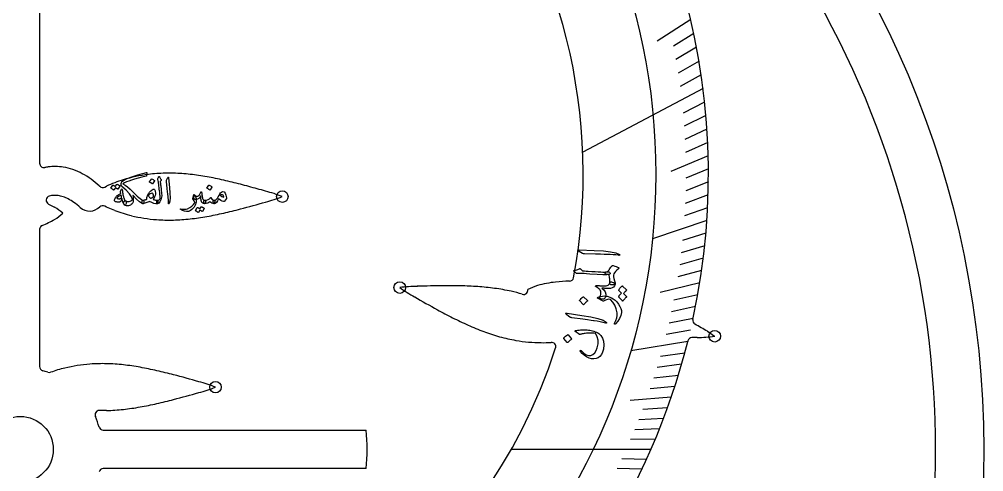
# Model space of a CAD drawing. Header units: millimetres. Extents: x -56 to 56, y -56 to 56.
# Drawn here: x -0.1 to 55.8, y -1.3 to 24.9 of the extents above; entities that cross this region are included whole.
import ezdxf

# ---------------------------------------------------------------- set-up
doc = ezdxf.new("R2010")
doc.units = ezdxf.units.MM
for name, color, linetype in [('CUT_INNER', 6, 'Continuous'), ('CUT_OUTER', 1, 'Continuous'), ('ENGRAVE', 7, 'Continuous'), ('ENGRAVE_FINE', 8, 'Continuous'), ('TEXT', 5, 'Continuous')]:
    doc.layers.add(name, color=color, linetype=linetype)

msp = doc.modelspace()

# ---------------------------------------------------------------- linework, layer by layer
at = {"layer": 'CUT_INNER'}
for points in [[(1.116, 25.979), (1.116, 16.587)], [(4.563, 15.287), (4.601, 15.251)], [(4.886, 15.21), (4.981, 15.258)], [(1.636, 14.224), (1.977, 14.05), (1.982, 14.048)], [(3.472, 14.018), (3.468, 14.022)], [(5.467, 13.85), (4.99, 14.047), (4.981, 14.051), (4.887, 14.099)], [(1.116, 12.759), (1.116, 4.802)], [(39.792, 6.845), (40.212, 6.564), (40.217, 6.56)], [(38.668, 6.29), (38.661, 6.262)], [(39.199, 6.489), (38.903, 6.48)], [(4.995, 2.253), (4.574, 2.252)], [(4.802, 1.116), (20.029, 1.116), (20.034, 1.116)], [(20.034, -1.116), (20.029, -1.116), (4.802, -1.116)]]:
    msp.add_lwpolyline(points, dxfattribs=at)
msp.add_circle((0, 0), 1.91, dxfattribs=at)
for centre, radius, start, end in [((0, 15.945), 32.601, 349.4075, 87.5813), ((0, 0), 53.01, 291.484, 58.1667), ((0.001, 15.946), 39.854, 347.8109, 46.056), ((1.366, 16.587), 0.25, 180, 280.8107), ((1.876, 14.239), 2.153, 96.9915, 102.4241), ((2.008, 13.343), 3.059, 81.0359, 97.3988), ((1.974, 13.135), 3.269, 70.8106, 81.0135), ((1.821, 12.701), 3.73, 61.7159, 70.7825), ((1.459, 12.03), 4.492, 53.9519, 61.707), ((0.846, 11.182), 5.538, 47.841, 53.986), ((8.524, 7.231), 8.779, 97.2535, 106.9803), ((8.594, 6.667), 9.347, 91.2768, 97.2431), ((8.617, 5.459), 10.555, 85.9879, 91.2565), ((8.452, 3.144), 12.876, 81.6329, 85.9749), ((7.829, -1.082), 17.148, 78.3379, 81.6289), ((6.137, -9.289), 25.527, 76.1096, 78.3418), ((4.773, 15.433), 0.25, 226.5153, 296.9117), ((8.31, 7.916), 8.061, 106.9515, 114.3889), ((1.651, -27.473), 44.256, 74.8283, 76.1236), ((-5.554, -54.285), 72.019, 74.07588, 74.8785), ((1.749, 14.447), 0.25, 106.5018, 243.0883), ((2.008, 13.346), 1.381, 82.2434, 103.8406), ((1.982, 13.165), 1.564, 71.7278, 82.1802), ((1.843, 12.749), 2.002, 62.3247, 71.6824), ((12.058, 22.557), 8.495, 284.6346, 291.5224), ((12.061, 6.76), 8.486, 68.4758, 75.3619), ((-2.012, 8.147), 7.126, 51.0604, 55.9125), ((1.495, 12.086), 2.751, 54.3347, 62.3286), ((0.721, 11.014), 4.073, 47.6001, 54.2788), ((4.015, 14.655), 0.837, 229.5564, 314.4217), ((4.774, 13.876), 0.25, 63.0883, 133.7028), ((-3.418, 75.905), 64.04, 284.62257, 285.97285), ((-1.398, 18.403), 6.096, 303.6772, 309.3499), ((8.454, 21.817), 8.508, 249.4473, 256.2915), ((8.544, 22.184), 8.887, 256.2928, 265.8059), ((8.225, 27.94), 14.665, 276.3045, 280.1384), ((7.188, 33.742), 20.559, 280.1383, 282.9003), ((4.441, 45.758), 32.885, 282.8921, 284.6339), ((1.366, 12.759), 0.25, 112.4788, 180), ((-0.599, 17.815), 5.175, 291.1811, 299.922), ((8.617, 23.13), 9.835, 265.781, 271.4404), ((8.571, 24.822), 11.528, 271.4577, 276.296), ((31.997, 3.759), 6.097, 109.6154, 115.2881), ((31.754, 2.82), 6.921, 96.2179, 105.1054), ((31.818, 2.932), 6.817, 90.1045, 96.8563), ((31.8, 9.999), 0.25, 271.3158, 349.2773), ((23.08, 0.947), 8.506, 90.5744, 97.4534), ((26.915, 16.283), 8.487, 234.4134, 241.2992), ((25.129, -54.551), 64.04, 90.56007, 91.91035), ((24.831, -23.398), 32.885, 88.8296, 90.5714), ((25.086, -11.075), 20.559, 86.0758, 88.8378), ((25.49, -5.194), 14.665, 82.242, 86.0759), ((25.911, -2.086), 11.528, 77.3952, 82.2335), ((26.993, 2.431), 6.884, 72.4135, 77.9766), ((29.145, 9.233), 0.25, 253.1552, 8.9263), ((56.746, 67.569), 67.814, 240.00091, 241.27594), ((39.963, 36.975), 32.92, 241.3019, 243.0401), ((34.373, 25.979), 20.584, 243.0319, 245.7874), ((39.201, 7.478), 0.25, 167.8727, 240.2146), ((31.952, 20.596), 14.683, 245.7873, 249.612), ((30.856, 17.651), 11.54, 249.6204, 254.4486), ((20.553, -25.422), 37.567, 59.1939, 60.4569), ((0, 15.945), 39.854, 271.9515, 345.9388), ((30.398, 16.017), 9.843, 254.4658, 260.1165), ((30.244, 15.142), 8.955, 260.126, 269.5625), ((30.314, 11.226), 5.04, 268.4315, 274.9542), ((30.77, 5.956), 0.25, 341.8945, 94.7344), ((38.91, 6.23), 0.25, 91.6604, 166.1133), ((39.113, 14.995), 8.506, 270.5744, 277.4534), ((0, 15.945), 32.6, 272.4186, 342.0132), ((1.366, 4.802), 0.25, 180, 253.8281), ((0.139, 0.425), 4.296, 70.2337, 74.3717), ((4.243, -2.309), 7.219, 103.3579, 110.1704), ((4.685, -3.988), 8.955, 94.1885, 103.625), ((4.748, -4.873), 9.843, 88.5283, 94.179), ((4.701, -6.57), 11.54, 83.6829, 88.5111), ((4.353, -9.694), 14.683, 79.8498, 83.6745), ((3.313, -15.503), 20.584, 77.0944, 79.8499), ((0.562, -27.528), 32.92, 75.3644, 77.1026), ((1.673, 4.704), 0.25, 251.0156, 288.7969), ((-8.284, -61.282), 67.814, 74.06341, 75.33844), ((8.191, -4.285), 8.486, 68.4758, 75.3619), ((8.188, 11.512), 8.495, 284.6346, 291.5224), ((0.571, 34.712), 32.885, 282.8921, 284.6339), ((-7.288, 64.86), 64.04, 284.62257, 285.97285), ((4.574, 2.002), 0.25, 90.0443, 203.2031), ((4.702, 13.777), 11.528, 271.4577, 276.296), ((4.355, 16.895), 14.665, 276.3045, 280.1384), ((3.318, 22.697), 20.559, 280.1383, 282.9003), ((0.09, 0.033), 4.647, 15.7749, 23.7403), ((4.802, 1.366), 0.25, 196.1719, 270), ((8.7, 0), 11.389, 354.3779, 5.6221), ((4.802, -1.366), 0.25, 90, 163.8281)]:
    msp.add_arc(centre, radius, start, end, dxfattribs=at)
at = {"layer": 'CUT_OUTER'}
msp.add_circle((0, 0), 55.8, dxfattribs=at)
at = {"layer": 'ENGRAVE'}
for points in [[(39.543, 20.923), (32.575, 17.236)], [(39.764, 13.264), (36.619, 12.215)], [(38.657, 6.247), (35.358, 5.714)], [(36.526, 0), (28.435, 0)]]:
    msp.add_lwpolyline(points, dxfattribs=at)
for centre, radius in [((0, 15.945), 36.808), ((15.175, 14.655), 0.335), ((21.976, 9.382), 0.335), ((40.218, 6.56), 0.335), ((11.306, 3.609), 0.335)]:
    msp.add_circle(centre, radius, dxfattribs=at)
at = {"layer": 'ENGRAVE_FINE'}
for points in [[(38.831, 24.919), (36.879, 23.666)], [(39.009, 24.114), (37.825, 23.382)], [(39.168, 23.312), (37.971, 22.599)], [(39.31, 22.512), (38.099, 21.819)], [(39.435, 21.716), (38.211, 21.042)], [(39.634, 20.135), (38.385, 19.5)], [(39.709, 19.35), (38.448, 18.736)], [(39.768, 18.57), (38.495, 17.976)], [(39.812, 17.796), (38.528, 17.222)], [(39.84, 17.026), (37.678, 16.102)], [(39.853, 16.262), (38.548, 15.729)], [(39.852, 15.504), (38.537, 14.992)], [(39.837, 14.751), (38.512, 14.26)], [(39.807, 14.004), (38.474, 13.535)], [(39.708, 12.531), (38.357, 12.104)], [(39.639, 11.804), (38.28, 11.399)], [(39.557, 11.084), (38.191, 10.701)], [(39.463, 10.371), (38.089, 10.01)], [(39.357, 9.665), (37.051, 9.099)], [(39.239, 8.966), (37.852, 8.649)], [(39.11, 8.275), (37.717, 7.98)], [(38.969, 7.591), (37.572, 7.319)], [(38.818, 6.915), (37.416, 6.665)], [(38.485, 5.586), (37.073, 5.381)], [(38.303, 4.934), (36.888, 4.751)], [(38.112, 4.289), (36.694, 4.129)], [(37.911, 3.652), (36.49, 3.515)], [(37.702, 3.023), (35.323, 2.832)], [(37.483, 2.402), (36.057, 2.311)], [(37.256, 1.789), (35.829, 1.721)], [(37.021, 1.185), (35.592, 1.139)], [(36.777, 0.588), (35.348, 0.566)], [(36.267, -0.58), (34.838, -0.557)], [(36.001, -1.152), (34.573, -1.107)]]:
    msp.add_lwpolyline(points, dxfattribs=at)
at = {"layer": 'TEXT'}
for points in [[(7.306, 16.053), (7.312, 16.052), (7.317, 16.051), (7.322, 16.049), (7.325, 16.046), (7.33, 16.041), (7.333, 16.033), (7.333, 16.024), (7.332, 16.013), (7.308, 15.86), (7.306, 15.852), (7.302, 15.847), (7.296, 15.842), (7.288, 15.839), (7.042, 15.78), (6.818, 15.722), (6.617, 15.666), (6.437, 15.611), (6.28, 15.557), (6.145, 15.504), (6.033, 15.453), (5.943, 15.404), (6.068, 15.327), (6.21, 15.219), (6.368, 15.079), (6.543, 14.908), (6.615, 14.837), (6.693, 14.763), (6.776, 14.687), (6.863, 14.608), (6.945, 14.537), (7.011, 14.486), (7.061, 14.454), (7.094, 14.441), (7.129, 14.426), (7.145, 14.395), (7.144, 14.346), (7.125, 14.281), (7.118, 14.264), (7.11, 14.251), (7.102, 14.244), (7.094, 14.241), (7.012, 14.271), (6.893, 14.36), (6.735, 14.509), (6.541, 14.717), (6.529, 14.723), (6.521, 14.725), (6.517, 14.722), (6.516, 14.715), (6.531, 14.61), (6.54, 14.52), (6.542, 14.444), (6.538, 14.381), (6.527, 14.341), (6.511, 14.304), (6.492, 14.271), (6.47, 14.241), (6.423, 14.195), (6.373, 14.159), (6.32, 14.134), (6.263, 14.119), (6.199, 14.113), (6.142, 14.118), (6.093, 14.135), (6.052, 14.163), (6.008, 14.209), (5.983, 14.254), (5.976, 14.297), (5.987, 14.339), (6.013, 14.383), (6.041, 14.409), (6.069, 14.416), (6.098, 14.406), (6.143, 14.383), (6.191, 14.37), (6.243, 14.366), (6.298, 14.372), (6.354, 14.388), (6.404, 14.412), (6.448, 14.446), (6.487, 14.488), (6.439, 14.641), (6.32, 14.82), (6.13, 15.023), (5.869, 15.25), (5.85, 15.271), (5.838, 15.296), (5.833, 15.326), (5.836, 15.359), (5.848, 15.425), (5.861, 15.475), (5.873, 15.509), (5.885, 15.528), (6.089, 15.66), (6.393, 15.791), (6.796, 15.921), (7.299, 16.051), (7.3, 16.051), (7.301, 16.051), (7.301, 16.051), (7.302, 16.052), (7.303, 16.052), (7.303, 16.053), (7.304, 16.053), (7.306, 16.053)], [(7.588, 15.675), (7.591, 15.678), (7.594, 15.679), (7.599, 15.68), (7.606, 15.679), (7.649, 15.662), (7.689, 15.64), (7.728, 15.615), (7.763, 15.586), (7.767, 15.582), (7.768, 15.577), (7.768, 15.573), (7.766, 15.568), (7.661, 15.399), (7.657, 15.395), (7.652, 15.394), (7.646, 15.396), (7.639, 15.402), (7.633, 15.406), (7.623, 15.413), (7.609, 15.422), (7.592, 15.433), (7.571, 15.446), (7.546, 15.462), (7.517, 15.479), (7.483, 15.499), (7.479, 15.503), (7.477, 15.506), (7.477, 15.509), (7.479, 15.513)], [(7.972, 15.708), (7.987, 15.745), (7.999, 15.773), (8.007, 15.795), (8.012, 15.808), (8.016, 15.817), (8.021, 15.823), (8.027, 15.827), (8.035, 15.828), (8.043, 15.827), (8.05, 15.823), (8.055, 15.816), (8.059, 15.806), (8.078, 15.758), (8.1, 15.716), (8.125, 15.677), (8.155, 15.644), (8.163, 15.633), (8.165, 15.621), (8.162, 15.608), (8.152, 15.593), (8.104, 15.524), (8.107, 15.493), (8.11, 15.463), (8.114, 15.433), (8.117, 15.404), (8.12, 15.375), (8.123, 15.347), (8.127, 15.32), (8.13, 15.293), (8.161, 15.043), (8.18, 14.848), (8.187, 14.707), (8.181, 14.621), (8.139, 14.465), (8.085, 14.35), (8.017, 14.275), (7.937, 14.241), (7.935, 14.241), (7.932, 14.241), (7.93, 14.241), (7.928, 14.241), (7.915, 14.254), (7.906, 14.282), (7.902, 14.327), (7.903, 14.388), (7.905, 14.41), (7.912, 14.427), (7.922, 14.437), (7.937, 14.441), (7.993, 14.453), (8.04, 14.473), (8.078, 14.502), (8.106, 14.541), (8.104, 14.588), (8.101, 14.641), (8.095, 14.7), (8.089, 14.766), (8.081, 14.838), (8.072, 14.915), (8.062, 14.999), (8.05, 15.088), (8.04, 15.176), (8.03, 15.255), (8.021, 15.325), (8.012, 15.386), (8.005, 15.438), (8, 15.482), (7.995, 15.516), (7.992, 15.542), (7.97, 15.668), (7.969, 15.681), (7.97, 15.692), (7.971, 15.701), (7.972, 15.708)], [(8.524, 15.73), (8.545, 15.772), (8.562, 15.786), (8.575, 15.774), (8.584, 15.735), (8.635, 15.19), (8.665, 14.856), (8.672, 14.589), (8.655, 14.389), (8.615, 14.257), (8.607, 14.246), (8.601, 14.24), (8.595, 14.239), (8.59, 14.243), (8.586, 14.25), (8.584, 14.258), (8.582, 14.269), (8.582, 14.281), (8.582, 14.377), (8.577, 14.48), (8.568, 14.588), (8.555, 14.701), (8.552, 14.731), (8.543, 14.811), (8.528, 14.942), (8.508, 15.124), (8.459, 15.526), (8.458, 15.547), (8.459, 15.567), (8.463, 15.585), (8.468, 15.602)], [(5.58, 15.364), (5.583, 15.367), (5.587, 15.368), (5.592, 15.369), (5.598, 15.368), (5.62, 15.36), (5.641, 15.351), (5.662, 15.341), (5.682, 15.33), (5.701, 15.319), (5.72, 15.306), (5.738, 15.292), (5.756, 15.277), (5.76, 15.273), (5.761, 15.268), (5.761, 15.262), (5.758, 15.257), (5.652, 15.088), (5.649, 15.086), (5.644, 15.086), (5.639, 15.088), (5.631, 15.092), (5.627, 15.097), (5.619, 15.102), (5.608, 15.109), (5.594, 15.118), (5.577, 15.129), (5.556, 15.141), (5.532, 15.155), (5.505, 15.17), (5.42, 15.039), (5.417, 15.035), (5.412, 15.034), (5.405, 15.036), (5.398, 15.041), (5.392, 15.046), (5.382, 15.053), (5.369, 15.061), (5.351, 15.072), (5.33, 15.086), (5.305, 15.101), (5.276, 15.119), (5.242, 15.139), (5.239, 15.143), (5.237, 15.146), (5.238, 15.149), (5.24, 15.153), (5.349, 15.315), (5.352, 15.318), (5.356, 15.319), (5.361, 15.32), (5.367, 15.319), (5.386, 15.313), (5.404, 15.306), (5.421, 15.298), (5.438, 15.289), (5.455, 15.28), (5.47, 15.269), (5.486, 15.258), (5.5, 15.246)], [(6.101, 14.403), (6.12, 14.381), (6.131, 14.351), (6.133, 14.311), (6.125, 14.263), (6.109, 14.21), (6.092, 14.175), (6.073, 14.16), (6.054, 14.163), (5.999, 14.216), (5.952, 14.297), (5.913, 14.406), (5.883, 14.543), (5.858, 14.463), (5.832, 14.403), (5.804, 14.365), (5.774, 14.348), (5.758, 14.345), (5.74, 14.343), (5.721, 14.342), (5.702, 14.341), (5.681, 14.341), (5.659, 14.342), (5.636, 14.342), (5.612, 14.343), (5.569, 14.347), (5.536, 14.353), (5.511, 14.36), (5.496, 14.368), (5.474, 14.392), (5.462, 14.416), (5.457, 14.44), (5.46, 14.463), (5.492, 14.541), (5.519, 14.602), (5.543, 14.646), (5.563, 14.672), (5.589, 14.697), (5.617, 14.721), (5.646, 14.744), (5.677, 14.766), (5.71, 14.787), (5.745, 14.806), (5.782, 14.825), (5.821, 14.844), (5.809, 14.93), (5.807, 14.948), (5.807, 14.964), (5.809, 14.978), (5.814, 14.99), (5.861, 15.09), (5.87, 15.103), (5.879, 15.102), (5.888, 15.088), (5.896, 15.061), (5.909, 14.976), (5.922, 14.898), (5.934, 14.827), (5.945, 14.762), (5.956, 14.706), (5.967, 14.656), (5.978, 14.614), (5.989, 14.579), (6.013, 14.521), (6.04, 14.473), (6.069, 14.434), (6.101, 14.403)], [(7.726, 15.084), (7.729, 15.084), (7.732, 15.083), (7.734, 15.083), (7.737, 15.082), (7.739, 15.082), (7.741, 15.081), (7.743, 15.08), (7.746, 15.079), (7.77, 15.059), (7.79, 15.032), (7.804, 14.998), (7.814, 14.957), (7.823, 14.874), (7.819, 14.793), (7.804, 14.715), (7.777, 14.639), (7.769, 14.621), (7.76, 14.604), (7.751, 14.586), (7.741, 14.568), (7.731, 14.55), (7.72, 14.532), (7.709, 14.515), (7.697, 14.497), (7.731, 14.485), (7.763, 14.475), (7.795, 14.466), (7.826, 14.458), (7.855, 14.451), (7.883, 14.447), (7.911, 14.443), (7.937, 14.441), (7.947, 14.438), (7.955, 14.427), (7.96, 14.41), (7.963, 14.386), (7.967, 14.324), (7.963, 14.28), (7.954, 14.252), (7.937, 14.241), (7.841, 14.242), (7.733, 14.263), (7.612, 14.306), (7.479, 14.37), (7.434, 14.349), (7.384, 14.328), (7.328, 14.307), (7.268, 14.286), (7.207, 14.266), (7.158, 14.252), (7.121, 14.244), (7.096, 14.241), (7.084, 14.244), (7.073, 14.253), (7.064, 14.269), (7.056, 14.29), (7.054, 14.302), (7.052, 14.315), (7.051, 14.327), (7.051, 14.339), (7.052, 14.351), (7.053, 14.363), (7.054, 14.376), (7.056, 14.388), (7.063, 14.41), (7.072, 14.427), (7.083, 14.437), (7.096, 14.441), (7.128, 14.447), (7.159, 14.453), (7.189, 14.46), (7.219, 14.467), (7.247, 14.474), (7.276, 14.482), (7.304, 14.49), (7.332, 14.499), (7.328, 14.549), (7.331, 14.601), (7.341, 14.655), (7.359, 14.71), (7.378, 14.755), (7.401, 14.799), (7.426, 14.841), (7.455, 14.881), (7.488, 14.921), (7.524, 14.959), (7.564, 14.995), (7.608, 15.03), (7.642, 15.054), (7.673, 15.07), (7.701, 15.08), (7.726, 15.084)], [(10.913, 15.315), (10.916, 15.318), (10.92, 15.319), (10.925, 15.32), (10.931, 15.319), (10.974, 15.302), (11.015, 15.28), (11.053, 15.255), (11.089, 15.226), (11.092, 15.222), (11.094, 15.217), (11.094, 15.213), (11.091, 15.208), (10.987, 15.039), (10.983, 15.035), (10.978, 15.034), (10.972, 15.036), (10.964, 15.041), (10.958, 15.046), (10.948, 15.053), (10.935, 15.061), (10.918, 15.072), (10.897, 15.086), (10.872, 15.101), (10.842, 15.119), (10.809, 15.139), (10.805, 15.143), (10.802, 15.146), (10.802, 15.149), (10.805, 15.153)], [(5.845, 14.73), (5.755, 14.698), (5.682, 14.66), (5.627, 14.616), (5.589, 14.566), (5.606, 14.555), (5.628, 14.546), (5.654, 14.539), (5.685, 14.535), (5.703, 14.534), (5.721, 14.534), (5.739, 14.534), (5.757, 14.536), (5.776, 14.538), (5.794, 14.541), (5.813, 14.546), (5.832, 14.552), (5.853, 14.566), (5.865, 14.591), (5.867, 14.627), (5.858, 14.672), (5.852, 14.694), (5.848, 14.71), (5.846, 14.722), (5.845, 14.73)], [(7.626, 14.848), (7.574, 14.845), (7.524, 14.825), (7.477, 14.788), (7.432, 14.735), (7.425, 14.717), (7.426, 14.695), (7.437, 14.668), (7.457, 14.637), (7.483, 14.608), (7.511, 14.587), (7.54, 14.574), (7.57, 14.57), (7.603, 14.576), (7.639, 14.592), (7.677, 14.619), (7.717, 14.657), (7.713, 14.731), (7.697, 14.788), (7.668, 14.827), (7.626, 14.848)], [(9.291, 13.912), (9.284, 13.917), (9.278, 13.922), (9.275, 13.927), (9.273, 13.932), (9.272, 13.937), (9.273, 13.941), (9.276, 13.945), (9.28, 13.95), (9.283, 13.953), (9.288, 13.954), (9.294, 13.954), (9.302, 13.952), (9.405, 13.929), (9.503, 13.922), (9.596, 13.93), (9.682, 13.954), (9.815, 14.018), (9.929, 14.097), (10.023, 14.191), (10.098, 14.299), (10.099, 14.301), (10.1, 14.303), (10.1, 14.304), (10.101, 14.306), (10.101, 14.307), (10.102, 14.308), (10.102, 14.309), (10.102, 14.31), (10.095, 14.355), (10.074, 14.407), (10.038, 14.466), (9.989, 14.532), (9.987, 14.537), (9.986, 14.54), (9.986, 14.543), (9.986, 14.546), (10.051, 14.772), (10.058, 14.781), (10.07, 14.775), (10.088, 14.755), (10.111, 14.721), (10.139, 14.67), (10.162, 14.613), (10.178, 14.551), (10.189, 14.483), (10.191, 14.445), (10.188, 14.398), (10.181, 14.341), (10.169, 14.274), (10.147, 14.203), (10.111, 14.129), (10.062, 14.052), (9.998, 13.972), (9.928, 13.901), (9.861, 13.849), (9.796, 13.815), (9.733, 13.799), (9.621, 13.797), (9.51, 13.815), (9.4, 13.853), (9.291, 13.912)], [(10.478, 14.928), (10.488, 14.924), (10.495, 14.917), (10.5, 14.906), (10.502, 14.893), (10.504, 14.883), (10.505, 14.869), (10.507, 14.852), (10.51, 14.831), (10.513, 14.807), (10.516, 14.779), (10.52, 14.747), (10.524, 14.712), (10.533, 14.646), (10.544, 14.59), (10.558, 14.546), (10.573, 14.512), (10.592, 14.486), (10.616, 14.466), (10.645, 14.451), (10.678, 14.441), (10.709, 14.431), (10.728, 14.413), (10.736, 14.389), (10.733, 14.357), (10.72, 14.306), (10.707, 14.27), (10.693, 14.248), (10.68, 14.241), (10.615, 14.249), (10.562, 14.274), (10.52, 14.316), (10.491, 14.374), (10.486, 14.393), (10.48, 14.413), (10.475, 14.434), (10.47, 14.456), (10.465, 14.479), (10.461, 14.504), (10.458, 14.531), (10.455, 14.559), (10.453, 14.586), (10.451, 14.611), (10.449, 14.632), (10.448, 14.65), (10.446, 14.665), (10.445, 14.676), (10.444, 14.684), (10.444, 14.688), (10.444, 14.69), (10.444, 14.691), (10.443, 14.691), (10.442, 14.691), (10.441, 14.69), (10.439, 14.688), (10.438, 14.685), (10.435, 14.681), (10.391, 14.601), (10.329, 14.543), (10.252, 14.507), (10.158, 14.492), (10.118, 14.497), (10.086, 14.513), (10.064, 14.54), (10.051, 14.579), (10.047, 14.614), (10.047, 14.644), (10.053, 14.669), (10.064, 14.688), (10.078, 14.701), (10.091, 14.709), (10.104, 14.709), (10.118, 14.704), (10.129, 14.696), (10.139, 14.69), (10.148, 14.687), (10.155, 14.686), (10.22, 14.684), (10.275, 14.69), (10.321, 14.706), (10.358, 14.73), (10.379, 14.754), (10.402, 14.791), (10.425, 14.843), (10.449, 14.908), (10.453, 14.918), (10.459, 14.925), (10.467, 14.928), (10.478, 14.928)], [(11.22, 14.441), (11.238, 14.435), (11.251, 14.43), (11.259, 14.423), (11.262, 14.417), (11.264, 14.407), (11.265, 14.395), (11.264, 14.38), (11.262, 14.363), (11.254, 14.31), (11.244, 14.272), (11.233, 14.249), (11.22, 14.241), (11.16, 14.25), (11.1, 14.275), (11.04, 14.317), (10.98, 14.377), (10.923, 14.322), (10.853, 14.282), (10.772, 14.255), (10.678, 14.241), (10.668, 14.243), (10.659, 14.249), (10.653, 14.26), (10.649, 14.274), (10.631, 14.368), (10.629, 14.378), (10.63, 14.389), (10.634, 14.402), (10.64, 14.415), (10.647, 14.425), (10.656, 14.432), (10.666, 14.438), (10.678, 14.441), (10.79, 14.458), (10.882, 14.488), (10.954, 14.531), (11.007, 14.588), (11.013, 14.596), (11.02, 14.601), (11.028, 14.605), (11.038, 14.606), (11.047, 14.604), (11.053, 14.601), (11.057, 14.595), (11.058, 14.586), (11.058, 14.577), (11.059, 14.57), (11.06, 14.564), (11.062, 14.559), (11.1, 14.514), (11.139, 14.48), (11.179, 14.455), (11.22, 14.441)], [(11.738, 14.948), (11.808, 14.923), (11.865, 14.854), (11.911, 14.739), (11.945, 14.579), (11.946, 14.568), (11.945, 14.557), (11.943, 14.549), (11.938, 14.541), (11.816, 14.388), (11.807, 14.379), (11.798, 14.373), (11.786, 14.371), (11.774, 14.372), (11.691, 14.401), (11.613, 14.437), (11.539, 14.481), (11.471, 14.532), (11.416, 14.405), (11.356, 14.314), (11.291, 14.259), (11.22, 14.241), (11.212, 14.244), (11.204, 14.253), (11.196, 14.267), (11.187, 14.288), (11.173, 14.338), (11.168, 14.379), (11.172, 14.409), (11.185, 14.43), (11.192, 14.435), (11.2, 14.438), (11.21, 14.441), (11.22, 14.441), (11.271, 14.45), (11.32, 14.473), (11.368, 14.512), (11.416, 14.566), (11.437, 14.597), (11.467, 14.648), (11.509, 14.719), (11.56, 14.81), (11.601, 14.87), (11.644, 14.914), (11.69, 14.939), (11.738, 14.948)], [(11.578, 14.73), (11.62, 14.695), (11.667, 14.667), (11.72, 14.644), (11.778, 14.628), (11.775, 14.672), (11.763, 14.707), (11.743, 14.735), (11.714, 14.755), (11.68, 14.765), (11.646, 14.764), (11.612, 14.753), (11.578, 14.73)], [(10.478, 14.066), (10.48, 14.068), (10.484, 14.07), (10.489, 14.07), (10.495, 14.07), (10.517, 14.062), (10.539, 14.053), (10.559, 14.043), (10.579, 14.032), (10.598, 14.021), (10.617, 14.008), (10.635, 13.994), (10.653, 13.979), (10.657, 13.974), (10.658, 13.969), (10.658, 13.964), (10.655, 13.959), (10.549, 13.79), (10.546, 13.788), (10.542, 13.788), (10.536, 13.79), (10.529, 13.794), (10.524, 13.798), (10.516, 13.804), (10.505, 13.811), (10.491, 13.82), (10.474, 13.83), (10.453, 13.842), (10.429, 13.856), (10.402, 13.872), (10.318, 13.741), (10.314, 13.737), (10.309, 13.736), (10.303, 13.738), (10.295, 13.743), (10.289, 13.748), (10.279, 13.754), (10.266, 13.763), (10.249, 13.774), (10.228, 13.788), (10.203, 13.803), (10.173, 13.821), (10.14, 13.841), (10.136, 13.844), (10.135, 13.848), (10.135, 13.851), (10.138, 13.854), (10.246, 14.017), (10.249, 14.019), (10.253, 14.021), (10.258, 14.022), (10.264, 14.021), (10.283, 14.015), (10.301, 14.008), (10.319, 14), (10.335, 13.991), (10.352, 13.981), (10.368, 13.971), (10.383, 13.96), (10.398, 13.948)], [(32.372, 11.473), (32.312, 11.514), (32.293, 11.542), (32.314, 11.559), (32.377, 11.563), (33.24, 11.526), (33.769, 11.504), (34.189, 11.46), (34.498, 11.392), (34.697, 11.3), (34.712, 11.286), (34.72, 11.274), (34.72, 11.265), (34.712, 11.258), (34.701, 11.254), (34.688, 11.251), (34.671, 11.25), (34.651, 11.252), (34.501, 11.273), (34.34, 11.287), (34.169, 11.296), (33.988, 11.3), (33.941, 11.301), (33.814, 11.305), (33.606, 11.31), (33.318, 11.318), (32.678, 11.332), (32.644, 11.335), (32.614, 11.341), (32.586, 11.35), (32.562, 11.362)], [(33.872, 10.193), (33.876, 10.235), (33.891, 10.265), (33.919, 10.284), (33.96, 10.292), (33.98, 10.296), (34.001, 10.306), (34.022, 10.323), (34.044, 10.346), (34.056, 10.361), (34.069, 10.378), (34.083, 10.396), (34.099, 10.416), (34.116, 10.437), (34.134, 10.46), (34.151, 10.485), (34.17, 10.512), (34.204, 10.561), (34.233, 10.6), (34.255, 10.629), (34.273, 10.646), (34.287, 10.657), (34.301, 10.664), (34.315, 10.666), (34.328, 10.662), (34.43, 10.632), (34.516, 10.602), (34.588, 10.573), (34.644, 10.545), (34.651, 10.539), (34.655, 10.531), (34.657, 10.52), (34.656, 10.507), (34.653, 10.491), (34.649, 10.478), (34.644, 10.469), (34.638, 10.463), (34.543, 10.386), (34.466, 10.313), (34.407, 10.242), (34.367, 10.174), (34.349, 10.101), (34.35, 10.011), (34.371, 9.902), (34.412, 9.776), (34.432, 9.714), (34.445, 9.662), (34.45, 9.618), (34.449, 9.584), (34.443, 9.568), (34.432, 9.556), (34.416, 9.548), (34.395, 9.543), (34.277, 9.536), (34.195, 9.549), (34.148, 9.585), (34.138, 9.641), (34.142, 9.699), (34.143, 9.758), (34.142, 9.819), (34.139, 9.882), (34.132, 9.947), (34.123, 10.012), (34.111, 10.08), (34.096, 10.148), (33.999, 10.143), (33.93, 10.15), (33.887, 10.166), (33.872, 10.193)], [(32.885, 10.333), (33.106, 10.317), (33.303, 10.305), (33.476, 10.295), (33.625, 10.288), (33.748, 10.284), (33.847, 10.284), (33.921, 10.286), (33.97, 10.291), (34.034, 10.299), (34.085, 10.295), (34.123, 10.277), (34.148, 10.247), (34.159, 10.213), (34.154, 10.184), (34.134, 10.161), (34.099, 10.144), (33.971, 10.125), (33.742, 10.122), (33.411, 10.135), (32.98, 10.164), (32.795, 10.181), (32.648, 10.193), (32.537, 10.2), (32.463, 10.204), (32.298, 10.196), (32.269, 10.196), (32.243, 10.199), (32.221, 10.206), (32.202, 10.216), (32.157, 10.253), (32.122, 10.282), (32.098, 10.302), (32.084, 10.315), (32.063, 10.339), (32.058, 10.356), (32.067, 10.368), (32.09, 10.374), (32.155, 10.382), (32.225, 10.401), (32.3, 10.433), (32.379, 10.477), (32.394, 10.485), (32.409, 10.488), (32.422, 10.484), (32.435, 10.475), (32.45, 10.461), (32.464, 10.447), (32.477, 10.435), (32.489, 10.423), (32.5, 10.412), (32.51, 10.402), (32.519, 10.393), (32.527, 10.384), (32.541, 10.371), (32.555, 10.362), (32.57, 10.356), (32.586, 10.354), (32.62, 10.352), (32.682, 10.348), (32.77, 10.342), (32.885, 10.333)], [(33.324, 9.474), (33.333, 9.488), (33.346, 9.497), (33.364, 9.502), (33.386, 9.501), (33.402, 9.5), (33.423, 9.499), (33.45, 9.497), (33.483, 9.495), (33.522, 9.492), (33.567, 9.489), (33.617, 9.486), (33.672, 9.482), (33.778, 9.476), (33.868, 9.476), (33.941, 9.484), (33.997, 9.498), (34.043, 9.521), (34.082, 9.552), (34.114, 9.592), (34.138, 9.641), (34.163, 9.687), (34.196, 9.713), (34.236, 9.719), (34.285, 9.704), (34.36, 9.669), (34.412, 9.638), (34.442, 9.611), (34.449, 9.587), (34.417, 9.487), (34.362, 9.41), (34.285, 9.357), (34.186, 9.329), (34.156, 9.326), (34.124, 9.323), (34.09, 9.321), (34.054, 9.32), (34.016, 9.32), (33.976, 9.321), (33.934, 9.324), (33.889, 9.329), (33.846, 9.334), (33.808, 9.338), (33.774, 9.341), (33.745, 9.344), (33.722, 9.346), (33.704, 9.348), (33.692, 9.35), (33.686, 9.351), (33.683, 9.351), (33.681, 9.351), (33.68, 9.35), (33.68, 9.348), (33.681, 9.346), (33.684, 9.343), (33.688, 9.339), (33.694, 9.335), (33.804, 9.241), (33.875, 9.127), (33.907, 8.995), (33.898, 8.844), (33.878, 8.783), (33.843, 8.74), (33.794, 8.715), (33.729, 8.707), (33.674, 8.712), (33.628, 8.723), (33.592, 8.74), (33.566, 8.763), (33.549, 8.788), (33.543, 8.811), (33.546, 8.832), (33.559, 8.851), (33.575, 8.866), (33.587, 8.88), (33.595, 8.892), (33.599, 8.903), (33.623, 9.002), (33.63, 9.089), (33.62, 9.165), (33.594, 9.229), (33.564, 9.27), (33.513, 9.316), (33.44, 9.367), (33.346, 9.424), (33.331, 9.434), (33.323, 9.445), (33.32, 9.459), (33.324, 9.474)], [(34.661, 9.215), (34.657, 9.22), (34.656, 9.227), (34.657, 9.235), (34.659, 9.244), (34.679, 9.277), (34.699, 9.308), (34.721, 9.338), (34.743, 9.366), (34.767, 9.393), (34.793, 9.42), (34.82, 9.445), (34.849, 9.47), (34.857, 9.474), (34.865, 9.475), (34.873, 9.473), (34.88, 9.467), (35.11, 9.246), (35.113, 9.241), (35.111, 9.234), (35.106, 9.226), (35.097, 9.216), (35.089, 9.209), (35.078, 9.198), (35.063, 9.182), (35.046, 9.162), (35.024, 9.138), (34.999, 9.108), (34.97, 9.074), (34.937, 9.035), (35.113, 8.859), (35.118, 8.851), (35.117, 8.843), (35.112, 8.834), (35.102, 8.824), (35.093, 8.815), (35.08, 8.801), (35.061, 8.782), (35.038, 8.758), (35.011, 8.729), (34.978, 8.693), (34.941, 8.652), (34.899, 8.605), (34.893, 8.6), (34.887, 8.599), (34.882, 8.601), (34.878, 8.605), (34.663, 8.832), (34.66, 8.837), (34.658, 8.844), (34.659, 8.852), (34.662, 8.861), (34.677, 8.889), (34.694, 8.916), (34.712, 8.941), (34.731, 8.965), (34.752, 8.988), (34.773, 9.01), (34.795, 9.031), (34.818, 9.051)], [(32.397, 8.611), (32.393, 8.616), (32.392, 8.623), (32.393, 8.63), (32.396, 8.639), (32.437, 8.697), (32.483, 8.751), (32.535, 8.799), (32.592, 8.843), (32.6, 8.847), (32.607, 8.847), (32.614, 8.845), (32.62, 8.84), (32.846, 8.626), (32.851, 8.618), (32.85, 8.611), (32.845, 8.602), (32.835, 8.593), (32.826, 8.585), (32.812, 8.573), (32.794, 8.555), (32.771, 8.534), (32.743, 8.507), (32.711, 8.474), (32.673, 8.437), (32.631, 8.393), (32.624, 8.388), (32.618, 8.386), (32.613, 8.387), (32.609, 8.391)], [(34.477, 7.277), (34.468, 7.268), (34.458, 7.261), (34.449, 7.257), (34.44, 7.256), (34.433, 7.258), (34.426, 7.261), (34.42, 7.266), (34.415, 7.274), (34.413, 7.281), (34.413, 7.289), (34.415, 7.299), (34.42, 7.31), (34.497, 7.465), (34.546, 7.618), (34.568, 7.767), (34.563, 7.913), (34.513, 8.147), (34.431, 8.354), (34.319, 8.534), (34.178, 8.687), (34.175, 8.69), (34.172, 8.691), (34.17, 8.693), (34.168, 8.695), (34.167, 8.696), (34.165, 8.697), (34.163, 8.697), (34.162, 8.698), (34.09, 8.701), (34.003, 8.685), (33.9, 8.65), (33.781, 8.595), (33.774, 8.593), (33.768, 8.593), (33.763, 8.594), (33.759, 8.596), (33.431, 8.771), (33.42, 8.784), (33.433, 8.802), (33.469, 8.822), (33.529, 8.846), (33.618, 8.873), (33.713, 8.889), (33.815, 8.895), (33.922, 8.89), (33.982, 8.881), (34.054, 8.861), (34.14, 8.831), (34.239, 8.791), (34.342, 8.734), (34.445, 8.653), (34.547, 8.549), (34.648, 8.421), (34.733, 8.287), (34.79, 8.162), (34.819, 8.046), (34.821, 7.939), (34.782, 7.76), (34.712, 7.589), (34.611, 7.428), (34.477, 7.277)], [(31.649, 7.806), (31.594, 7.853), (31.578, 7.883), (31.602, 7.897), (31.665, 7.895), (32.517, 7.759), (33.041, 7.676), (33.453, 7.584), (33.752, 7.482), (33.939, 7.368), (33.953, 7.352), (33.959, 7.34), (33.958, 7.331), (33.95, 7.325), (33.938, 7.321), (33.924, 7.32), (33.908, 7.322), (33.889, 7.325), (33.741, 7.363), (33.583, 7.396), (33.415, 7.424), (33.235, 7.448), (33.189, 7.455), (33.062, 7.474), (32.857, 7.503), (32.571, 7.544), (31.938, 7.63), (31.904, 7.637), (31.875, 7.647), (31.848, 7.659), (31.825, 7.674)], [(32.165, 6.887), (32.23, 6.899), (32.297, 6.909), (32.367, 6.918), (32.438, 6.925), (32.513, 6.93), (32.59, 6.933), (32.67, 6.933), (32.753, 6.931), (32.835, 6.926), (32.916, 6.918), (32.994, 6.906), (33.071, 6.89), (33.147, 6.871), (33.221, 6.848), (33.294, 6.822), (33.366, 6.791), (33.44, 6.753), (33.506, 6.711), (33.565, 6.664), (33.615, 6.612), (33.72, 6.455), (33.78, 6.269), (33.797, 6.055), (33.768, 5.812), (33.721, 5.643), (33.655, 5.504), (33.568, 5.393), (33.463, 5.312), (33.345, 5.263), (33.218, 5.245), (33.084, 5.255), (32.942, 5.296), (32.799, 5.363), (32.668, 5.449), (32.551, 5.555), (32.445, 5.679), (32.434, 5.697), (32.43, 5.712), (32.432, 5.725), (32.441, 5.735), (32.455, 5.743), (32.47, 5.741), (32.487, 5.73), (32.507, 5.71), (32.646, 5.576), (32.783, 5.487), (32.916, 5.446), (33.047, 5.451), (33.165, 5.501), (33.267, 5.591), (33.352, 5.724), (33.42, 5.897), (33.463, 6.119), (33.463, 6.327), (33.42, 6.521), (33.334, 6.701), (33.331, 6.705), (33.325, 6.709), (33.316, 6.713), (33.306, 6.716), (33.219, 6.735), (33.116, 6.745), (32.995, 6.745), (32.856, 6.736), (32.785, 6.729), (32.719, 6.722), (32.658, 6.715), (32.601, 6.707), (32.55, 6.699), (32.503, 6.689), (32.461, 6.679), (32.424, 6.668), (32.405, 6.663), (32.389, 6.662), (32.374, 6.665), (32.363, 6.671), (32.141, 6.841), (32.129, 6.854), (32.129, 6.867), (32.141, 6.878), (32.165, 6.887)], [(31.484, 6.434), (31.481, 6.439), (31.481, 6.445), (31.482, 6.453), (31.485, 6.461), (31.531, 6.516), (31.581, 6.565), (31.635, 6.609), (31.695, 6.648), (31.703, 6.652), (31.71, 6.652), (31.717, 6.649), (31.723, 6.644), (31.933, 6.415), (31.938, 6.408), (31.937, 6.4), (31.931, 6.392), (31.92, 6.384), (31.911, 6.377), (31.896, 6.365), (31.877, 6.349), (31.853, 6.33), (31.823, 6.305), (31.788, 6.275), (31.749, 6.241), (31.703, 6.201), (31.697, 6.196), (31.69, 6.195), (31.685, 6.196), (31.681, 6.201)]]:
    msp.add_lwpolyline(points, close=True, dxfattribs=at)

doc.saveas('drawing.dxf')
